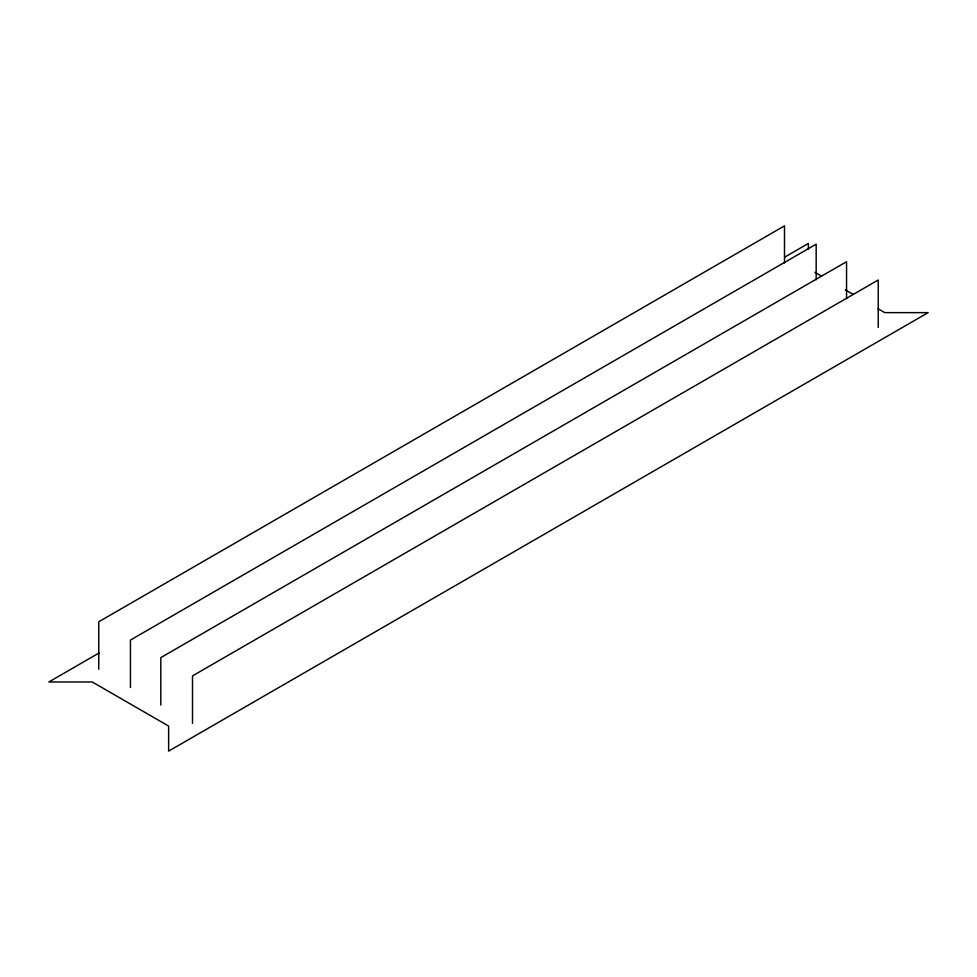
<?xml version="1.0" encoding="UTF-8"?>
<svg xmlns="http://www.w3.org/2000/svg" width="977" height="977" viewBox="0 0 977 977"><rect width="100%" height="100%" fill="white"/><g stroke="black" fill="none" stroke-linecap="round" stroke-linejoin="round"><path stroke-width="1.47" d="M99.043 652.99L48.85 681.97L92.253 681.97L168.63 726.07L168.63 751.13L928.15 312.628L884.747 312.628L878.164 308.817M784.592 257.195L808.37 243.468L808.37 249.367M814.952 272.327L821.535 276.125M845.239 289.815L853.141 294.37M878.238 327.429L878.238 279.996L192.506 675.901L192.506 723.334M846.558 298.767L846.558 261.702L160.826 657.606L160.826 705.04M816.174 279.74L816.174 244.165L130.442 640.069L130.442 687.503M784.494 262.935L784.494 225.87L98.762 621.775L98.762 669.208"/></g></svg>
